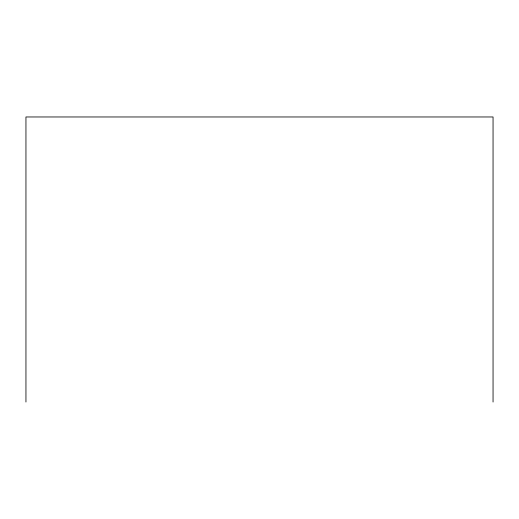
<?xml version="1.0" encoding="UTF-8"?>
<svg xmlns="http://www.w3.org/2000/svg" width="519" height="519" viewBox="0 0 519 519"><rect width="100%" height="100%" fill="white"/><g stroke="black" fill="none" stroke-linecap="round" stroke-linejoin="round"><path stroke-width="0.78" d="M493.05 402.03L493.05 116.97L25.95 116.97L25.95 402.03"/></g></svg>
